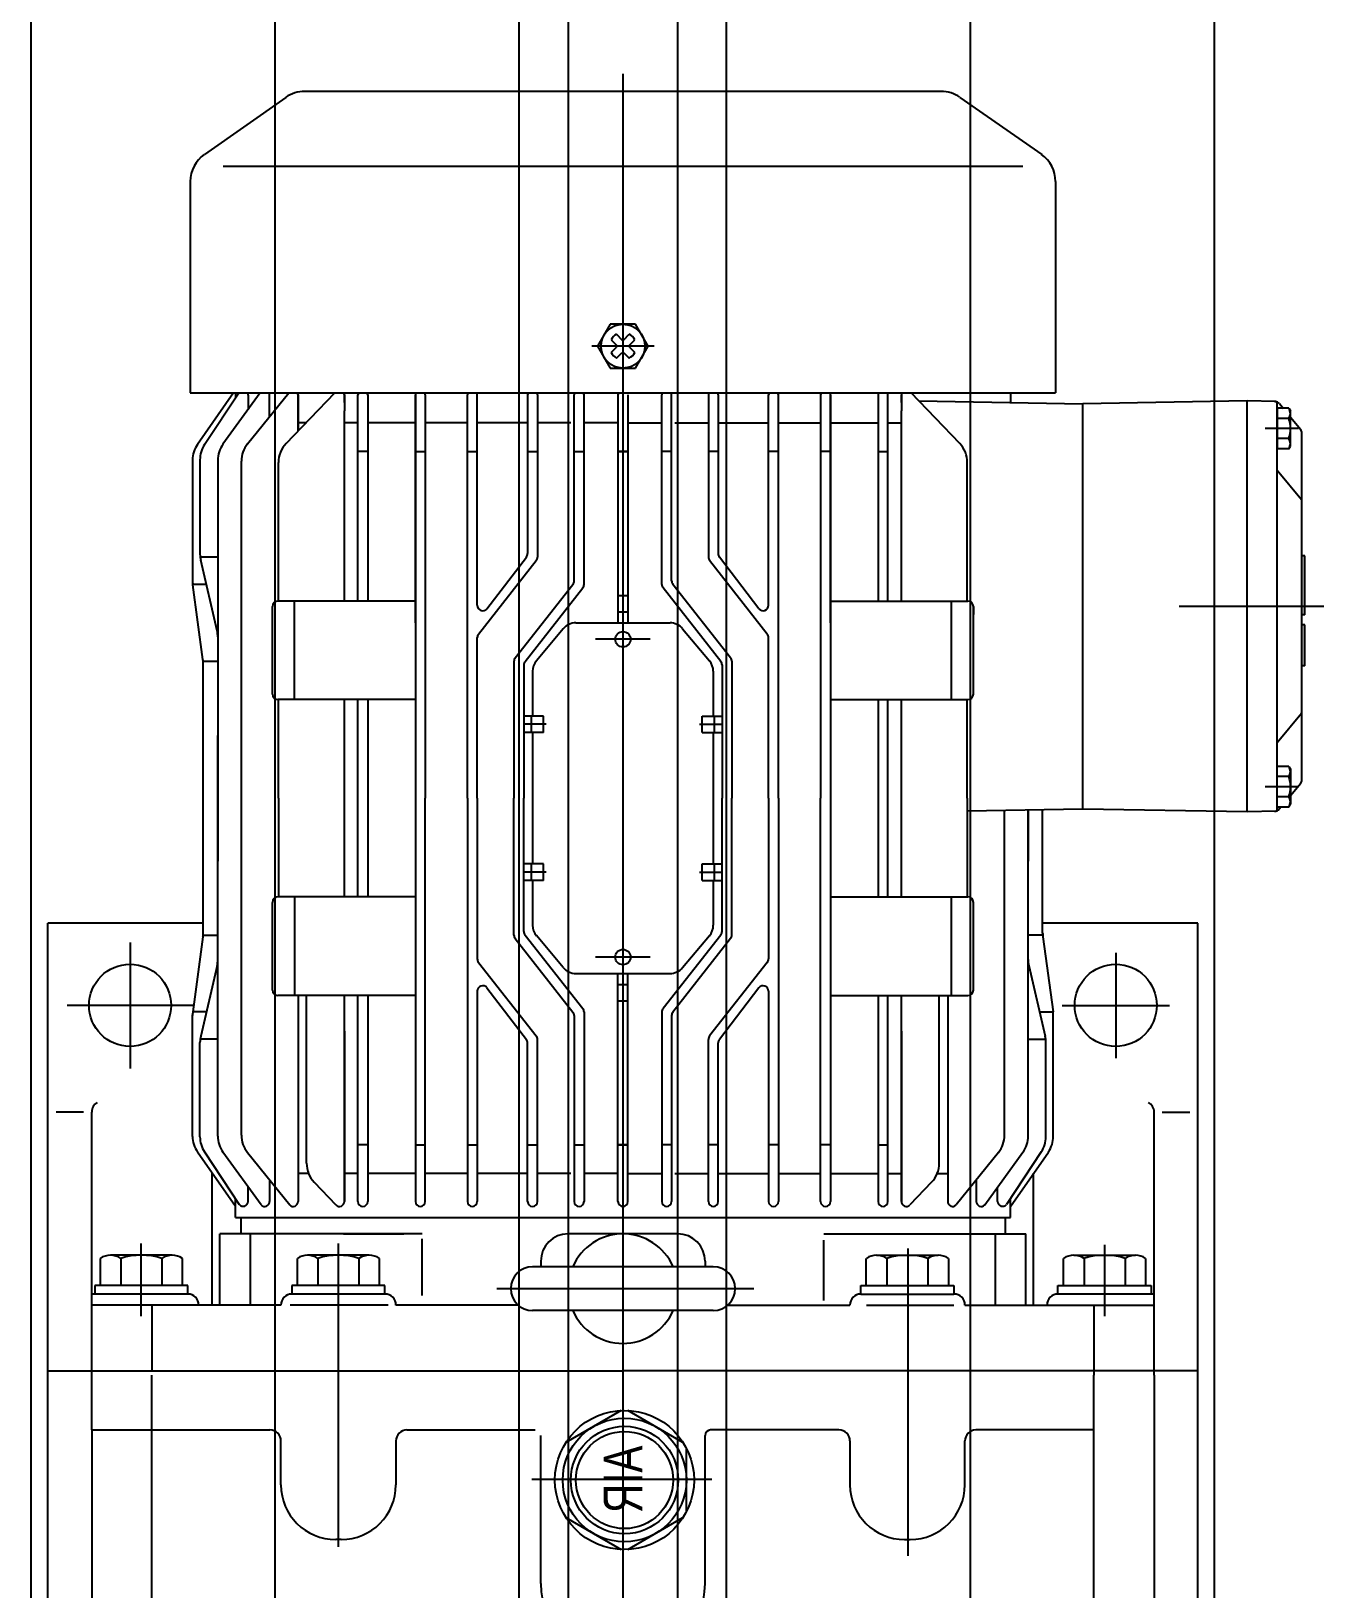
# Model space of a CAD drawing. Header units: millimetres. Extents: x -47382 to 204618, y -51045 to 127155.
# Drawn here: x 137038.4 to 137274.5, y 21849.3 to 22133.6 of the extents above; entities that cross this region are included whole.
import ezdxf
from ezdxf.enums import TextEntityAlignment as Align

# ---------------------------------------------------------------- set-up
doc = ezdxf.new("R2010")
doc.units = ezdxf.units.MM
doc.header["$LTSCALE"] = 300
doc.header["$MEASUREMENT"] = 0
doc.layers.get('0').update_dxf_attribs({"linetype": 'CONTINUOUS'})
doc.layers.add('A-DETL-PEN8', color=8, linetype='CONTINUOUS')
doc.styles.add('GULIM', font='gulim.ttc')
doc.styles.get("Standard").update_dxf_attribs({"font": ''})
doc.styles.get('Standard').set_extended_font_data('DotumChe')

# ---------------------------------------------------------------- blocks, each defined once
blk = doc.blocks.new('G$CD692945F')
at = {"layer": 'A-DETL-PEN8'}
h = blk.add_hatch(color=256, dxfattribs=at)
h.paths.add_polyline_path([(1635.07, 1267.88), (1635.57, 1267.88), (1635.57, 1275.36), (1635.07, 1275.36)])
h.paths.add_polyline_path([(1635.57, 1287.98), (1635.07, 1287.98), (1635.07, 1277.23), (1635.57, 1277.23)])
for p, q in [((1447.55, 987.09, 0), (1447.55, 2607.09, 0)), ((1574.55, 987.09, 0), (1574.55, 2607.09, 0)), ((1501.07, 2582.44, 0), (1501.07, 1082.44, 0)), ((1521.07, 1082.44, 0), (1521.07, 2582.44, 0)), ((1403, 1095.09, 0), (1403, 2569.09, 0)), ((1492.1, 1095.09, 0), (1492.1, 2569.09, 0)), ((1530, 1095.09, 0), (1530, 2569.09, 0)), ((1619.1, 1095.09, 0), (1619.1, 2569.09, 0)), ((1511.07, 1375.95, 0), (1511.07, 994.94, 0)), ((1449.52, 1371.66, 0), (1434.63, 1361.23, 0)), ((1569.18, 1372.75, 0), (1452.96, 1372.75, 0)), ((1572.62, 1371.66, 0), (1587.55, 1361.21, 0)), ((1438.07, 1359.09, 0), (1584.07, 1359.09, 0)), ((1432.07, 1356.32, 0), (1432.07, 1317.75, 0)), ((1590.07, 1356.32, 0), (1590.07, 1317.75, 0)), ((1511.07, 1331.95, 0), (1511.07, 1320.55, 0)), ((1509.92, 1328.42, 0), (1510.9, 1327.43, 0)), ((1511.24, 1327.43, 0), (1512.22, 1328.42, 0)), ((1516.77, 1326.25, 0), (1505.37, 1326.25, 0)), ((1508.9, 1327.4, 0), (1509.88, 1326.42, 0)), ((1508.9, 1325.09, 0), (1509.88, 1326.08, 0)), ((1509.92, 1324.07, 0), (1510.9, 1325.06, 0)), ((1511.24, 1325.06, 0), (1512.22, 1324.07, 0)), ((1512.26, 1326.42, 0), (1513.24, 1327.4, 0)), ((1512.26, 1326.08, 0), (1513.24, 1325.09, 0)), ((1432.07, 1317.75, 0), (1511.07, 1317.75, 0)), ((1439.98, 1317.75, 0), (1433.38, 1308.33, 0)), ((1434.67, 1308.29, 0), (1440.94, 1317.75, 0)), ((1444.83, 1317.75, 0), (1438.02, 1308.35, 0)), ((1440.32, 1317.75, 0), (1440.32, 1316.81, 0)), ((1442.5, 1308.41, 0), (1450.03, 1317.75, 0)), ((1442.64, 1317.33, 0), (1442.64, 1314.72, 0)), ((1446.54, 1313.42, 0), (1446.54, 1317.75, 0)), ((1449.57, 1308.49, 0), (1458.45, 1317.75, 0)), ((1451.75, 1310.77, 0), (1451.75, 1317.35, 0)), ((1451.75, 1317.35, 0), (1451.75, 1310.77, 0)), ((1460.21, 1315.94, 0), (1460.21, 1317.34, 0)), ((1460.21, 1317.34, 0), (1460.21, 1314.44, 0)), ((1462.67, 1279.74, 0), (1462.67, 1317.35, 0)), ((1464.47, 1317.35, 0), (1464.47, 1279.74, 0)), ((1473.17, 1317.35, 0), (1473.17, 1275.74, 0)), ((1473.17, 1275.75, 0), (1473.17, 1317.35, 0)), ((1474.97, 1317.35, 0), (1474.97, 1275.75, 0)), ((1482.67, 1243.75, 0), (1482.67, 1317.35, 0)), ((1484.47, 1278.97, 0), (1484.47, 1317.35, 0)), ((1493.67, 1317.35, 0), (1493.67, 1288.41, 0)), ((1495.47, 1317.35, 0), (1495.47, 1287.76, 0)), ((1502.17, 1283.42, 0), (1502.17, 1317.35, 0)), ((1503.97, 1282.76, 0), (1503.97, 1317.35, 0)), ((1510.17, 1317.35, 0), (1510.17, 1275.75, 0)), ((1511.07, 1317.75, 0), (1590.07, 1317.75, 0)), ((1511.97, 1317.35, 0), (1511.97, 1275.75, 0)), ((1518.17, 1282.76, 0), (1518.17, 1317.35, 0)), ((1519.97, 1283.42, 0), (1519.97, 1317.35, 0)), ((1526.67, 1317.35, 0), (1526.67, 1287.76, 0)), ((1528.47, 1317.35, 0), (1528.47, 1288.41, 0)), ((1537.67, 1278.97, 0), (1537.67, 1317.35, 0)), ((1539.47, 1243.75, 0), (1539.47, 1317.35, 0)), ((1547.17, 1317.35, 0), (1547.17, 1275.75, 0)), ((1548.97, 1317.35, 0), (1548.97, 1275.74, 0)), ((1548.97, 1275.75, 0), (1548.97, 1317.35, 0)), ((1557.67, 1317.35, 0), (1557.67, 1279.74, 0)), ((1559.47, 1279.74, 0), (1559.47, 1317.35, 0)), ((1561.93, 1315.94, 0), (1561.93, 1317.34, 0)), ((1561.93, 1317.34, 0), (1561.93, 1314.44, 0)), ((1572.57, 1308.49, 0), (1563.69, 1317.75, 0)), ((1581.82, 1317.75, 0), (1581.82, 1315.98, 0)), ((1460.21, 1279.74, 0), (1460.21, 1314.44, 0)), ((1561.93, 1279.74, 0), (1561.93, 1314.44, 0)), ((1565.11, 1316.27, 0), (1595.07, 1315.75, 0)), ((1625.07, 1316.25, 0), (1595.07, 1315.75, 0)), ((1595.07, 1241.75, 0), (1595.07, 1315.75, 0)), ((1630.21, 1316.13, 0), (1625.07, 1316.25, 0)), ((1625.07, 1241.25, 0), (1625.07, 1316.25, 0)), ((1625.07, 1241.25, 0), (1625.07, 1316.25, 0)), ((1630.57, 1253.89, 0), (1630.57, 1315.63, 0)), ((1630.57, 1314.91, 0), (1630.57, 1307.52, 0)), ((1630.97, 1315.76, 0), (1631.68, 1314.9, 0)), ((1453.17, 1312.25, 0), (1451.75, 1312.25, 0)), ((1462.67, 1312.25, 0), (1460.21, 1312.25, 0)), ((1473.17, 1312.25, 0), (1464.47, 1312.25, 0)), ((1473.17, 1312.25, 0), (1464.47, 1312.25, 0)), ((1482.67, 1312.25, 0), (1474.97, 1312.25, 0)), ((1493.67, 1312.25, 0), (1484.47, 1312.25, 0)), ((1501.57, 1312.25, 0), (1495.47, 1312.25, 0)), ((1501.57, 1312.25, 0), (1495.47, 1312.25, 0)), ((1510.17, 1312.25, 0), (1503.97, 1312.25, 0)), ((1511.97, 1312.25, 0), (1518.17, 1312.25, 0)), ((1520.57, 1312.25, 0), (1526.67, 1312.25, 0)), ((1520.57, 1312.25, 0), (1526.67, 1312.25, 0)), ((1528.47, 1312.25, 0), (1537.67, 1312.25, 0)), ((1539.47, 1312.25, 0), (1547.17, 1312.25, 0)), ((1548.97, 1312.25, 0), (1557.67, 1312.25, 0)), ((1548.97, 1312.25, 0), (1557.67, 1312.25, 0)), ((1559.47, 1312.25, 0), (1561.93, 1312.25, 0)), ((1634.45, 1311.22, 0), (1628.36, 1311.22, 0)), ((1632.97, 1313.31, 0), (1634.84, 1311.02, 0)), ((1464.47, 1309.68, 0), (1464.47, 1279.74, 0)), ((1473.17, 1309.68, 0), (1473.17, 1177.82, 0)), ((1548.97, 1309.68, 0), (1548.97, 1177.82, 0)), ((1557.67, 1309.68, 0), (1557.67, 1279.74, 0)), ((1635.07, 1247.1, 0), (1635.07, 1310.39, 0)), ((1432.48, 1305.46, 0), (1432.48, 1282.73, 0)), ((1433.83, 1305.53, 0), (1433.83, 1288.31, 0)), ((1437.08, 1305.68, 0), (1437.08, 1232.28, 0)), ((1441.39, 1182.22, 0), (1441.39, 1305.27, 0)), ((1448.17, 1279.74, 0), (1448.17, 1305.03, 0)), ((1464.47, 1307.04, 0), (1462.67, 1307.04, 0)), ((1473.17, 1307.04, 0), (1474.07, 1307.04, 0)), ((1473.17, 1307.04, 0), (1474.97, 1307.04, 0)), ((1482.67, 1307.04, 0), (1484.47, 1307.04, 0)), ((1493.67, 1307.04, 0), (1495.47, 1307.04, 0)), ((1502.17, 1307.04, 0), (1503.97, 1307.04, 0)), ((1511.97, 1307.04, 0), (1510.17, 1307.04, 0)), ((1510.17, 1307.04, 0), (1511.97, 1307.04, 0)), ((1519.97, 1307.04, 0), (1518.17, 1307.04, 0)), ((1528.47, 1307.04, 0), (1526.67, 1307.04, 0)), ((1539.47, 1307.04, 0), (1537.67, 1307.04, 0)), ((1548.97, 1307.04, 0), (1547.17, 1307.04, 0)), ((1557.67, 1307.04, 0), (1559.47, 1307.04, 0)), ((1573.96, 1279.74, 0), (1573.96, 1305.03, 0)), ((1630.57, 1303.6, 0), (1634.96, 1298.24, 0)), ((1635.57, 1287.98, 0), (1635.07, 1287.98, 0)), ((1635.07, 1267.88, 0), (1635.07, 1287.98, 0)), ((1635.57, 1277.23, 0), (1635.57, 1287.98, 0)), ((1437.07, 1287.74, 0), (1433.87, 1287.74, 0)), ((1436.95, 1274.31, 0), (1433.96, 1287.18, 0)), ((1484.7, 1273.7, 0), (1495.24, 1287.11, 0)), ((1486.24, 1278.33, 0), (1493.44, 1287.77, 0)), ((1537.44, 1273.7, 0), (1526.9, 1287.11, 0)), ((1535.9, 1278.33, 0), (1528.7, 1287.77, 0)), ((1434.99, 1282.75, 0), (1432.5, 1282.75, 0)), ((1434.37, 1269.08, 0), (1432.52, 1282.71, 0)), ((1491.4, 1269.37, 0), (1501.94, 1282.78, 0)), ((1530.74, 1269.37, 0), (1520.2, 1282.78, 0)), ((1473.17, 1279.74, 0), (1448.07, 1279.74, 0)), ((1451.07, 1261.74, 0), (1451.07, 1279.74, 0)), ((1493.2, 1268.71, 0), (1503.74, 1282.12, 0)), ((1510.17, 1280.75, 0), (1511.97, 1280.75, 0)), ((1528.94, 1268.71, 0), (1518.4, 1282.12, 0)), ((1548.97, 1279.74, 0), (1574.07, 1279.74, 0)), ((1571.07, 1261.74, 0), (1571.07, 1279.74, 0)), ((1447.07, 1262.74, 0), (1447.07, 1278.74, 0)), ((1510.17, 1277.75, 0), (1511.97, 1277.75, 0)), ((1575.07, 1262.74, 0), (1575.07, 1278.74, 0)), ((1575.07, 1278.74, 0), (1575.07, 1277.25, 0)), ((1639.07, 1278.75, 0), (1612.62, 1278.75, 0)), ((1635.57, 1277.23, 0), (1635.07, 1277.23, 0)), ((1474.97, 1275.75, 0), (1474.97, 1243.75, 0)), ((1500.17, 1274.67, 0), (1495.27, 1268.84, 0)), ((1502.47, 1275.75, 0), (1519.67, 1275.75, 0)), ((1521.97, 1274.67, 0), (1526.87, 1268.84, 0)), ((1547.17, 1275.75, 0), (1547.17, 1243.75, 0)), ((1635.57, 1275.36, 0), (1635.07, 1275.36, 0)), ((1635.57, 1267.88, 0), (1635.57, 1275.36, 0)), ((1484.47, 1243.75, 0), (1484.47, 1273.06, 0)), ((1516.07, 1272.75, 0), (1506.07, 1272.75, 0)), ((1537.67, 1243.75, 0), (1537.67, 1273.06, 0)), ((1434.4, 1268.74, 0), (1437.08, 1268.74, 0)), ((1434.42, 1219.09, 0), (1434.42, 1268.4, 0)), ((1491.17, 1268.73, 0), (1491.17, 1243.75, 0)), ((1492.97, 1268.07, 0), (1492.97, 1243.75, 0)), ((1529.17, 1268.07, 0), (1529.17, 1243.75, 0)), ((1530.97, 1268.73, 0), (1530.97, 1243.75, 0)), ((1630.57, 1241.86, 0), (1630.57, 1269.82, 0)), ((1494.57, 1266.91, 0), (1494.57, 1258.75, 0)), ((1527.57, 1266.91, 0), (1527.57, 1258.75, 0)), ((1635.57, 1267.88, 0), (1635.07, 1267.88, 0)), ((1473.17, 1261.74, 0), (1448.07, 1261.74, 0)), ((1448.17, 1243.75, 0), (1448.17, 1261.75, 0)), ((1460.21, 1225.74, 0), (1460.21, 1261.74, 0)), ((1462.67, 1257.74, 0), (1462.67, 1261.74, 0)), ((1464.47, 1261.74, 0), (1464.47, 1225.74, 0)), ((1548.97, 1261.74, 0), (1574.07, 1261.74, 0)), ((1557.67, 1261.74, 0), (1557.67, 1225.74, 0)), ((1559.47, 1257.74, 0), (1559.47, 1261.74, 0)), ((1561.93, 1225.74, 0), (1561.93, 1261.74, 0)), ((1573.96, 1243.75, 0), (1573.96, 1261.75, 0)), ((1462.67, 1225.74, 0), (1462.67, 1257.74, 0)), ((1496.57, 1258.75, 0), (1492.97, 1258.75, 0)), ((1497.07, 1257.25, 0), (1492.97, 1257.25, 0)), ((1494.37, 1255.75, 0), (1494.37, 1258.75, 0)), ((1496.57, 1255.75, 0), (1496.57, 1258.75, 0)), ((1525.07, 1257.25, 0), (1529.17, 1257.25, 0)), ((1525.57, 1258.75, 0), (1529.17, 1258.75, 0)), ((1525.57, 1255.75, 0), (1525.57, 1258.75, 0)), ((1527.77, 1255.75, 0), (1527.77, 1258.75, 0)), ((1559.47, 1225.74, 0), (1559.47, 1257.74, 0)), ((1630.57, 1253.89, 0), (1634.96, 1259.25, 0)), ((1437.08, 1219.22, 0), (1437.08, 1255.21, 0)), ((1496.57, 1255.75, 0), (1492.97, 1255.75, 0)), ((1494.57, 1255.75, 0), (1494.57, 1231.75, 0)), ((1525.57, 1255.75, 0), (1529.17, 1255.75, 0)), ((1527.57, 1255.75, 0), (1527.57, 1231.75, 0)), ((1630.57, 1242.14, 0), (1630.57, 1249.53, 0)), ((1634.45, 1245.84, 0), (1628.36, 1245.84, 0)), ((1632.97, 1244.23, 0), (1634.84, 1246.47, 0)), ((1448.17, 1243.75, 0), (1448.17, 1225.74, 0)), ((1474.97, 1211.74, 0), (1474.97, 1243.75, 0)), ((1482.67, 1243.75, 0), (1482.67, 1170.14, 0)), ((1484.47, 1243.75, 0), (1484.47, 1214.43, 0)), ((1491.17, 1218.76, 0), (1491.17, 1243.75, 0)), ((1492.97, 1219.42, 0), (1492.97, 1243.75, 0)), ((1529.17, 1219.42, 0), (1529.17, 1243.75, 0)), ((1530.97, 1218.76, 0), (1530.97, 1243.75, 0)), ((1537.67, 1243.75, 0), (1537.67, 1214.43, 0)), ((1539.47, 1243.75, 0), (1539.47, 1170.14, 0)), ((1547.17, 1211.74, 0), (1547.17, 1243.75, 0)), ((1573.96, 1243.75, 0), (1573.96, 1225.74, 0)), ((1595.07, 1241.75, 0), (1573.96, 1241.38, 0)), ((1580.75, 1214.48, 0), (1580.75, 1241.5, 0)), ((1585.06, 1219.22, 0), (1585.06, 1241.57, 0)), ((1585.06, 1241.57, 0), (1585.06, 1232.28, 0)), ((1587.72, 1219.09, 0), (1587.72, 1241.62, 0)), ((1625.07, 1241.25, 0), (1595.07, 1241.75, 0)), ((1630.34, 1241.37, 0), (1625.07, 1241.25, 0)), ((1630.72, 1241.54, 0), (1631.22, 1242.15, 0)), ((1496.57, 1231.75, 0), (1492.97, 1231.75, 0)), ((1494.37, 1228.75, 0), (1494.37, 1231.75, 0)), ((1496.57, 1228.75, 0), (1496.57, 1231.75, 0)), ((1525.57, 1228.75, 0), (1525.57, 1231.75, 0)), ((1525.57, 1231.75, 0), (1529.17, 1231.75, 0)), ((1527.77, 1228.75, 0), (1527.77, 1231.75, 0)), ((1497.07, 1230.25, 0), (1492.97, 1230.25, 0)), ((1496.57, 1228.75, 0), (1492.97, 1228.75, 0)), ((1494.57, 1228.75, 0), (1494.57, 1220.58, 0)), ((1525.07, 1230.25, 0), (1529.17, 1230.25, 0)), ((1525.57, 1228.75, 0), (1529.17, 1228.75, 0)), ((1527.57, 1228.75, 0), (1527.57, 1220.58, 0)), ((1473.17, 1225.74, 0), (1448.07, 1225.74, 0)), ((1451.07, 1225.75, 0), (1451.07, 1207.75, 0)), ((1548.97, 1225.74, 0), (1574.07, 1225.74, 0)), ((1571.07, 1207.74, 0), (1571.07, 1225.74, 0)), ((1447.07, 1208.74, 0), (1447.07, 1224.74, 0)), ((1575.07, 1208.74, 0), (1575.07, 1224.74, 0)), ((1434.42, 1220.94, 0), (1406.07, 1220.94, 0)), ((1406.07, 1055.94, 0), (1406.07, 1220.94, 0)), ((1616.07, 1220.94, 0), (1587.72, 1220.94, 0)), ((1616.07, 1055.94, 0), (1616.07, 1220.94, 0)), ((1421.07, 1217.44, 0), (1421.07, 1194.44, 0)), ((1434.37, 1218.42, 0), (1432.52, 1204.78, 0)), ((1434.4, 1218.75, 0), (1437.08, 1218.75, 0)), ((1437.07, 1182.08, 0), (1437.08, 1219.22, 0)), ((1491.4, 1218.12, 0), (1501.94, 1204.71, 0)), ((1493.2, 1218.78, 0), (1503.74, 1205.37, 0)), ((1500.17, 1212.82, 0), (1495.27, 1218.66, 0)), ((1528.94, 1218.78, 0), (1518.4, 1205.37, 0)), ((1530.74, 1218.12, 0), (1520.2, 1204.71, 0)), ((1521.97, 1212.82, 0), (1526.87, 1218.66, 0)), ((1585.07, 1182.08, 0), (1585.06, 1219.22, 0)), ((1587.73, 1218.75, 0), (1585.06, 1218.75, 0)), ((1587.77, 1218.42, 0), (1589.62, 1204.78, 0)), ((1516.07, 1214.75, 0), (1506.07, 1214.75, 0)), ((1580.75, 1182.22, 0), (1580.75, 1214.48, 0)), ((1601.07, 1215.54, 0), (1601.07, 1196.31, 0)), ((1436.95, 1213.19, 0), (1433.96, 1200.31, 0)), ((1473.17, 1211.74, 0), (1473.17, 1170.14, 0)), ((1474.97, 1170.14, 0), (1474.97, 1211.74, 0)), ((1484.7, 1213.79, 0), (1495.24, 1200.38, 0)), ((1502.47, 1211.75, 0), (1519.67, 1211.75, 0)), ((1510.17, 1170.14, 0), (1510.17, 1211.75, 0)), ((1511.97, 1170.14, 0), (1511.97, 1211.75, 0)), ((1537.44, 1213.79, 0), (1526.9, 1200.38, 0)), ((1547.17, 1170.14, 0), (1547.17, 1211.74, 0)), ((1548.97, 1211.74, 0), (1548.97, 1170.14, 0)), ((1585.19, 1213.19, 0), (1588.18, 1200.31, 0)), ((1484.47, 1208.52, 0), (1484.47, 1170.14, 0)), ((1486.24, 1209.16, 0), (1493.44, 1199.72, 0)), ((1510.17, 1209.74, 0), (1511.97, 1209.74, 0)), ((1535.9, 1209.16, 0), (1528.7, 1199.72, 0)), ((1537.67, 1208.52, 0), (1537.67, 1170.14, 0)), ((1432.57, 1205.94, 0), (1409.57, 1205.94, 0)), ((1473.17, 1207.74, 0), (1448.07, 1207.74, 0)), ((1451.75, 1207.74, 0), (1451.75, 1170.14, 0)), ((1453.3, 1177.12, 0), (1453.3, 1207.74, 0)), ((1460.21, 1170.14, 0), (1460.21, 1207.74, 0)), ((1462.67, 1201.24, 0), (1462.67, 1207.74, 0)), ((1464.47, 1207.74, 0), (1464.47, 1177.82, 0)), ((1510.17, 1206.74, 0), (1511.97, 1206.74, 0)), ((1548.97, 1207.74, 0), (1574.07, 1207.74, 0)), ((1557.67, 1207.74, 0), (1557.67, 1177.82, 0)), ((1559.47, 1201.24, 0), (1559.47, 1207.74, 0)), ((1561.93, 1170.14, 0), (1561.93, 1207.74, 0)), ((1568.84, 1177.12, 0), (1568.84, 1207.74, 0)), ((1570.39, 1207.74, 0), (1570.39, 1170.14, 0)), ((1591.29, 1205.94, 0), (1610.86, 1205.94, 0)), ((1432.48, 1182.03, 0), (1432.48, 1204.21, 0)), ((1432.48, 1182.03, 0), (1432.48, 1204.09, 0)), ((1434.99, 1204.74, 0), (1432.52, 1204.74, 0)), ((1502.17, 1204.07, 0), (1502.17, 1170.14, 0)), ((1503.97, 1204.73, 0), (1503.97, 1170.14, 0)), ((1518.17, 1204.73, 0), (1518.17, 1170.14, 0)), ((1519.97, 1204.07, 0), (1519.97, 1170.14, 0)), ((1587.15, 1204.74, 0), (1589.62, 1204.74, 0)), ((1589.66, 1182.03, 0), (1589.66, 1204.21, 0)), ((1589.66, 1182.03, 0), (1589.66, 1204.09, 0)), ((1437.07, 1199.75, 0), (1433.87, 1199.75, 0)), ((1460.21, 1201.24, 0), (1460.21, 1170.14, 0)), ((1460.21, 1170.14, 0), (1460.21, 1201.24, 0)), ((1462.67, 1170.14, 0), (1462.67, 1201.24, 0)), ((1464.47, 1201.24, 0), (1464.47, 1170.14, 0)), ((1495.47, 1170.14, 0), (1495.47, 1199.73, 0)), ((1526.67, 1170.14, 0), (1526.67, 1199.73, 0)), ((1557.67, 1201.24, 0), (1557.67, 1170.14, 0)), ((1559.47, 1170.14, 0), (1559.47, 1201.24, 0)), ((1561.93, 1201.24, 0), (1561.93, 1170.14, 0)), ((1561.93, 1170.14, 0), (1561.93, 1201.24, 0)), ((1585.06, 1199.75, 0), (1588.27, 1199.75, 0)), ((1433.83, 1181.96, 0), (1433.83, 1199.18, 0)), ((1493.67, 1170.14, 0), (1493.67, 1199.08, 0)), ((1528.47, 1170.14, 0), (1528.47, 1199.08, 0)), ((1588.31, 1181.96, 0), (1588.31, 1199.18, 0)), ((1412.57, 1186.47, 0), (1407.57, 1186.47, 0)), ((1414.07, 1128.44, 0), (1414.07, 1186.47, 0)), ((1608.07, 1138.44, 0), (1608.07, 1186.47, 0)), ((1609.57, 1186.47, 0), (1614.57, 1186.47, 0)), ((1464.47, 1180.46, 0), (1462.67, 1180.46, 0)), ((1473.17, 1180.46, 0), (1474.97, 1180.46, 0)), ((1482.67, 1180.46, 0), (1484.47, 1180.46, 0)), ((1493.67, 1180.46, 0), (1495.47, 1180.46, 0)), ((1502.17, 1180.46, 0), (1503.97, 1180.46, 0)), ((1511.97, 1180.46, 0), (1510.17, 1180.46, 0)), ((1510.17, 1180.46, 0), (1511.97, 1180.46, 0)), ((1519.97, 1180.46, 0), (1518.17, 1180.46, 0)), ((1528.47, 1180.46, 0), (1526.67, 1180.46, 0)), ((1539.47, 1180.46, 0), (1537.67, 1180.46, 0)), ((1548.97, 1180.46, 0), (1547.17, 1180.46, 0)), ((1557.67, 1180.46, 0), (1559.47, 1180.46, 0)), ((1440.32, 1169.25, 0), (1433.38, 1179.16, 0)), ((1434.67, 1179.2, 0), (1441.02, 1169.62, 0)), ((1445, 1169.51, 0), (1438.02, 1179.14, 0)), ((1442.5, 1179.08, 0), (1450.22, 1169.51, 0)), ((1579.64, 1179.08, 0), (1571.92, 1169.51, 0)), ((1577.14, 1169.51, 0), (1584.12, 1179.14, 0)), ((1587.47, 1179.2, 0), (1581.12, 1169.62, 0)), ((1581.82, 1169.25, 0), (1588.76, 1179.16, 0)), ((1436.07, 1151.24, 0), (1436.07, 1175.32, 0)), ((1453.66, 1175.24, 0), (1451.75, 1175.24, 0)), ((1462.67, 1175.24, 0), (1460.21, 1175.24, 0)), ((1473.17, 1175.24, 0), (1464.47, 1175.24, 0)), ((1482.67, 1175.24, 0), (1474.97, 1175.24, 0)), ((1493.67, 1175.24, 0), (1484.47, 1175.24, 0)), ((1501.57, 1175.24, 0), (1495.47, 1175.24, 0)), ((1501.57, 1175.24, 0), (1495.47, 1175.24, 0)), ((1510.17, 1175.24, 0), (1503.97, 1175.24, 0)), ((1511.97, 1175.24, 0), (1518.17, 1175.24, 0)), ((1520.57, 1175.24, 0), (1526.67, 1175.24, 0)), ((1520.57, 1175.24, 0), (1526.67, 1175.24, 0)), ((1528.47, 1175.24, 0), (1537.67, 1175.24, 0)), ((1539.47, 1175.24, 0), (1547.17, 1175.24, 0)), ((1548.97, 1175.24, 0), (1557.67, 1175.24, 0)), ((1559.47, 1175.24, 0), (1561.93, 1175.24, 0)), ((1568.48, 1175.24, 0), (1570.39, 1175.24, 0)), ((1586.07, 1151.24, 0), (1586.07, 1175.32, 0)), ((1442.64, 1170.17, 0), (1442.64, 1172.77, 0)), ((1446.54, 1174.07, 0), (1446.54, 1170.14, 0)), ((1454.69, 1173.66, 0), (1458.67, 1169.51, 0)), ((1460.21, 1170.14, 0), (1460.21, 1172.1, 0)), ((1561.93, 1170.14, 0), (1561.93, 1172.1, 0)), ((1567.45, 1173.66, 0), (1563.47, 1169.51, 0)), ((1575.6, 1174.07, 0), (1575.6, 1170.14, 0)), ((1579.5, 1170.17, 0), (1579.5, 1172.77, 0)), ((1440.32, 1167.24, 0), (1440.32, 1170.68, 0)), ((1440.32, 1167.24, 0), (1440.32, 1170.68, 0)), ((1460.21, 1170.6, 0), (1460.21, 1170.14, 0)), ((1561.93, 1170.6, 0), (1561.93, 1170.14, 0)), ((1581.82, 1167.24, 0), (1581.82, 1170.68, 0)), ((1440.32, 1167.24, 0), (1511.07, 1167.24, 0)), ((1441.27, 1167.24, 0), (1441.27, 1164.24, 0)), ((1460.07, 1167.24, 0), (1471.07, 1167.24, 0)), ((1511.07, 1167.24, 0), (1581.82, 1167.24, 0)), ((1551.07, 1167.24, 0), (1562.07, 1167.24, 0)), ((1580.87, 1167.24, 0), (1580.87, 1164.24, 0)), ((1437.47, 1151.24, 0), (1437.47, 1164.24, 0)), ((1474.38, 1164.24, 0), (1437.47, 1164.24, 0)), ((1474.38, 1164.24, 0), (1441.27, 1164.24, 0)), ((1443.05, 1151.24, 0), (1443.05, 1164.24, 0)), ((1460.07, 1164.24, 0), (1471.07, 1164.24, 0)), ((1474.38, 1152.97, 0), (1474.38, 1163.31, 0)), ((1511.07, 1164.24, 0), (1501.07, 1164.24, 0)), ((1521.07, 1164.24, 0), (1511.07, 1164.24, 0)), ((1547.76, 1164.24, 0), (1580.87, 1164.24, 0)), ((1547.76, 1164.24, 0), (1584.67, 1164.24, 0)), ((1547.76, 1152.07, 0), (1547.76, 1163.07, 0)), ((1551.07, 1164.24, 0), (1562.07, 1164.24, 0)), ((1579.09, 1151.24, 0), (1579.09, 1164.24, 0)), ((1584.67, 1151.24, 0), (1584.67, 1164.24, 0)), ((1428.74, 1160.34, 0), (1417.49, 1160.34, 0)), ((1423.07, 1149.24, 0), (1423.07, 1162.47, 0)), ((1464.74, 1160.34, 0), (1453.49, 1160.34, 0)), ((1459.07, 1162.46, 0), (1459.07, 1107.11, 0)), ((1557.4, 1160.34, 0), (1568.65, 1160.34, 0)), ((1563.07, 1161.58, 0), (1563.07, 1105.47, 0)), ((1593.4, 1160.34, 0), (1604.65, 1160.34, 0)), ((1599.07, 1149.24, 0), (1599.07, 1162.22, 0)), ((1415.61, 1159.76, 0), (1415.61, 1154.84, 0)), ((1419.36, 1159.76, 0), (1419.36, 1154.84, 0)), ((1426.87, 1159.76, 0), (1426.87, 1154.84, 0)), ((1430.62, 1154.84, 0), (1430.62, 1159.76, 0)), ((1451.61, 1159.76, 0), (1451.61, 1154.84, 0)), ((1455.36, 1159.76, 0), (1455.36, 1154.84, 0)), ((1462.87, 1159.76, 0), (1462.87, 1154.84, 0)), ((1466.62, 1154.84, 0), (1466.62, 1159.76, 0)), ((1527.57, 1158.24, 0), (1494.57, 1158.24, 0)), ((1496.07, 1159.24, 0), (1496.07, 1158.24, 0)), ((1526.07, 1159.24, 0), (1526.07, 1158.24, 0)), ((1555.52, 1154.84, 0), (1555.52, 1159.76, 0)), ((1559.27, 1159.76, 0), (1559.27, 1154.84, 0)), ((1566.78, 1159.76, 0), (1566.78, 1154.84, 0)), ((1570.53, 1159.76, 0), (1570.53, 1154.84, 0)), ((1591.52, 1154.84, 0), (1591.52, 1159.76, 0)), ((1595.27, 1159.76, 0), (1595.27, 1154.84, 0)), ((1602.78, 1159.76, 0), (1602.78, 1154.84, 0)), ((1606.53, 1159.76, 0), (1606.53, 1154.84, 0)), ((1431.62, 1154.84, 0), (1414.62, 1154.84, 0)), ((1414.62, 1154.84, 0), (1414.62, 1153.24, 0)), ((1431.62, 1153.24, 0), (1431.62, 1154.84, 0)), ((1467.62, 1154.84, 0), (1450.62, 1154.84, 0)), ((1450.62, 1154.84, 0), (1450.62, 1153.24, 0)), ((1467.62, 1153.24, 0), (1467.62, 1154.84, 0)), ((1488.06, 1154.24, 0), (1535, 1154.24, 0)), ((1554.52, 1153.24, 0), (1554.52, 1154.84, 0)), ((1554.52, 1154.84, 0), (1571.52, 1154.84, 0)), ((1571.52, 1154.84, 0), (1571.52, 1153.24, 0)), ((1590.52, 1153.24, 0), (1590.52, 1154.84, 0)), ((1590.52, 1154.84, 0), (1607.52, 1154.84, 0)), ((1607.52, 1154.84, 0), (1607.52, 1153.24, 0)), ((1431.62, 1153.24, 0), (1414.07, 1153.24, 0)), ((1467.62, 1153.24, 0), (1450.13, 1153.24, 0)), ((1467.62, 1153.24, 0), (1450.62, 1153.24, 0)), ((1554.52, 1153.24, 0), (1571.52, 1153.24, 0)), ((1554.52, 1153.24, 0), (1571.52, 1153.24, 0)), ((1608.07, 1153.24, 0), (1590.52, 1153.24, 0)), ((1448.62, 1151.24, 0), (1414.07, 1151.24, 0)), ((1414.07, 1138.44, 0), (1414.07, 1150.44, 0)), ((1425.07, 1151.24, 0), (1425.07, 1139.24, 0)), ((1468.17, 1151.24, 0), (1450.28, 1151.24, 0)), ((1491.92, 1151.24, 0), (1469.62, 1151.24, 0)), ((1527.57, 1150.24, 0), (1494.57, 1150.24, 0)), ((1530.22, 1151.24, 0), (1552.52, 1151.24, 0)), ((1555.57, 1151.24, 0), (1571.52, 1151.24, 0)), ((1573.52, 1151.24, 0), (1579.09, 1151.24, 0)), ((1579.09, 1151.24, 0), (1608.07, 1151.24, 0)), ((1597.07, 1151.24, 0), (1597.07, 1138.44, 0)), ((1406.07, 1139.24, 0), (1425.07, 1139.24, 0)), ((1425.07, 1139.24, 0), (1511.07, 1139.24, 0)), ((1425.07, 1068.94, 0), (1425.07, 1138.44, 0)), ((1616.07, 1139.24, 0), (1511.07, 1139.24, 0)), ((1597.07, 1068.94, 0), (1597.07, 1138.44, 0)), ((1608.07, 1138.44, 0), (1608.07, 1096.44, 0)), ((1510.75, 1132, 0), (1500.67, 1126.18, 0)), ((1522.04, 1126.18, 0), (1511.96, 1132, 0)), ((1414.07, 1128.44, 0), (1446.62, 1128.44, 0)), ((1414.07, 1128.44, 0), (1414.07, 1096.44, 0)), ((1448.62, 1118.44, 0), (1448.62, 1126.44, 0)), ((1469.62, 1126.44, 0), (1469.62, 1118.44, 0)), ((1471.62, 1128.44, 0), (1495.07, 1128.44, 0)), ((1496.07, 1100.44, 0), (1496.07, 1127.44, 0)), ((1526.07, 1100.44, 0), (1526.07, 1127.44, 0)), ((1550.52, 1128.44, 0), (1527.07, 1128.44, 0)), ((1552.52, 1126.44, 0), (1552.52, 1118.44, 0)), ((1573.52, 1118.44, 0), (1573.52, 1126.44, 0)), ((1597.07, 1128.44, 0), (1575.52, 1128.44, 0)), ((1522.65, 1113.5, 0), (1522.65, 1125.13, 0)), ((1494.45, 1119.44, 0), (1527.28, 1119.44, 0)), ((1500.67, 1112.45, 0), (1510.75, 1106.63, 0)), ((1511.96, 1106.63, 0), (1522.04, 1112.45, 0)), ((1459.62, 1108.44, 0), (1458.62, 1108.44, 0)), ((1562.52, 1108.44, 0), (1563.52, 1108.44, 0))]:
    blk.add_line(p, q, dxfattribs=at)
at = {"layer": 'A-DETL-PEN8', "extrusion": (-0.866025, 0.5, 0)}
for p, q in [((1508.76, 1330.25, 0), (1506.45, 1326.25, 0)), ((1513.38, 1322.25, 0), (1515.69, 1326.25, 0)), ((1632.68, 1307.52, 0), (1632.97, 1308.02, 0)), ((1632.68, 1242.14, 0), (1632.97, 1242.64, 0))]:
    blk.add_line(p, q, dxfattribs=at)
at = {"layer": 'A-DETL-PEN8', "extrusion": (1.83697e-16, -1, 0)}
for p, q in [((1513.38, 1330.25, 0), (1508.76, 1330.25, 0)), ((1508.76, 1322.25, 0), (1513.38, 1322.25, 0))]:
    blk.add_line(p, q, dxfattribs=at)
at = {"layer": 'A-DETL-PEN8', "extrusion": (-0.866025, -0.5, 0)}
for p, q in [((1515.69, 1326.25, 0), (1513.38, 1330.25, 0)), ((1506.45, 1326.25, 0), (1508.76, 1322.25, 0)), ((1632.68, 1314.91, 0), (1632.97, 1314.42, 0)), ((1632.68, 1249.53, 0), (1632.97, 1249.04, 0))]:
    blk.add_line(p, q, dxfattribs=at)
at = {"layer": 'A-DETL-PEN8', "extrusion": (-3.67388e-16, 1, 0)}
for p, q in [((1632.68, 1314.91, 0), (1630.57, 1314.91, 0)), ((1632.68, 1313.07, 0), (1630.57, 1313.07, 0)), ((1632.68, 1309.37, 0), (1630.57, 1309.37, 0)), ((1632.68, 1307.52, 0), (1630.57, 1307.52, 0))]:
    blk.add_line(p, q, dxfattribs=at)
at = {"layer": 'A-DETL-PEN8', "extrusion": (-1, -3.67388e-16, 0)}
blk.add_line((1632.97, 1308.02, 0), (1632.97, 1314.42, 0), dxfattribs=at)
at = {"layer": 'A-DETL-PEN8', "extrusion": (6.0668e-21, -1, 0)}
for p, q in [((1632.68, 1249.53, 0), (1630.57, 1249.53, 0)), ((1632.68, 1247.69, 0), (1630.57, 1247.69, 0)), ((1632.68, 1243.99, 0), (1630.57, 1243.99, 0)), ((1632.68, 1242.14, 0), (1630.57, 1242.14, 0))]:
    blk.add_line(p, q, dxfattribs=at)
at = {"layer": 'A-DETL-PEN8', "extrusion": (-1, -6.0668e-21, 0)}
blk.add_line((1632.97, 1249.04, 0), (1632.97, 1242.64, 0), dxfattribs=at)
at = {"layer": 'A-DETL-PEN8'}
for centre, radius in [((1511.07, 1326.25, 0), 4), ((1511.07, 1272.75, 0), 1.4), ((1511.07, 1214.75, 0), 1.4), ((1421.07, 1205.94, 0), 7.5), ((1601.07, 1205.94, 0), 7.5), ((1511.36, 1119.31, 0), 12.7), ((1511.36, 1119.31, 0), 11.29), ((1511.36, 1119.31, 0), 9.81), ((1511.36, 1119.31, 0), 8.87)]:
    blk.add_circle(centre, radius, dxfattribs=at)
for centre, radius, start, end in [((1452.96, 1366.75, 0), 6, 90, 125), ((1569.18, 1366.75, 0), 6, 55, 90), ((1438.07, 1356.32, 0), 6, 125, 180), ((1584.07, 1356.32, 0), 6, 0, 55), ((1511.07, 1326.25, 0), 2.46, 117.9814, 152.0186), ((1511.07, 1326.25, 0), 2.46, 27.9814, 62.0186), ((1511.07, 1326.25, 0), 2.46, 207.9814, 242.0186), ((1509.71, 1326.25, 0), 0.24, 315, 45), ((1511.07, 1327.6, 0), 0.24, 225, 315), ((1511.07, 1324.89, 0), 0.24, 45, 135), ((1512.43, 1326.25, 0), 0.24, 135, 225), ((1511.07, 1326.25, 0), 2.46, 297.9814, 332.0186), ((1441.74, 1317.33, 0), 0.9, 0, 27.8951), ((1450.85, 1317.35, 0), 0.9, 0, 26.3878), ((1459.31, 1317.35, 0), 0.9, 0, 26.3878), ((1463.57, 1317.35, 0), 0.9, 153.6122, 180), ((1463.57, 1317.35, 0), 0.9, 0, 26.3878), ((1474.07, 1317.35, 0), 0.9, 153.6122, 180), ((1474.07, 1317.35, 0), 0.9, 153.6122, 180), ((1474.07, 1317.35, 0), 0.9, 0, 26.3878), ((1483.57, 1317.35, 0), 0.9, 153.6122, 180), ((1483.57, 1317.35, 0), 0.9, 0, 26.3878), ((1494.57, 1317.35, 0), 0.9, 153.6122, 180), ((1494.57, 1317.35, 0), 0.9, 0, 26.3878), ((1503.07, 1317.35, 0), 0.9, 153.6122, 180), ((1503.07, 1317.35, 0), 0.9, 0, 26.3878), ((1511.07, 1317.35, 0), 0.9, 153.6122, 180), ((1519.07, 1317.35, 0), 0.9, 153.6122, 180), ((1519.07, 1317.35, 0), 0.9, 0, 26.3878), ((1527.57, 1317.35, 0), 0.9, 153.6122, 180), ((1527.57, 1317.35, 0), 0.9, 0, 26.3878), ((1538.57, 1317.35, 0), 0.9, 153.6122, 180), ((1538.57, 1317.35, 0), 0.9, 0, 26.3878), ((1548.07, 1317.35, 0), 0.9, 153.6122, 180), ((1548.07, 1317.35, 0), 0.9, 0, 26.3878), ((1558.57, 1317.35, 0), 0.9, 153.6122, 180), ((1558.57, 1317.35, 0), 0.9, 0, 26.3878), ((1562.83, 1317.35, 0), 0.9, 153.6122, 180), ((1630.07, 1315.63, 0), 0.5, 0, 88.7), ((1630.19, 1315.13, 0), 1, 39.2894, 88.7), ((1631.34, 1313.99, 0), 1.63, 325.5531, 25.5531), ((1626.86, 1311.22, 0), 6.11, 342.3875, 17.6125), ((1634.07, 1310.39, 0), 1, 0, 39.2894), ((1634.07, 1310.39, 0), 1, 0, 39.2894), ((1437.48, 1305.46, 0), 5, 145, 180), ((1438.83, 1305.53, 0), 5, 146.4388, 180), ((1442.07, 1305.42, 0), 5, 144.0835, 180.0106), ((1446.39, 1305.27, 0), 5, 141.1187, 180), ((1453.17, 1305.03, 0), 5, 136.2001, 180), ((1568.96, 1305.03, 0), 5, 0, 43.7999), ((1631.34, 1308.45, 0), 1.63, 334.4469, 34.4469), ((1634.57, 1297.92, 0), 0.5, 0, 39.3035), ((1438.83, 1288.31, 0), 5, 180, 193.0596), ((1492.67, 1288.41, 0), 1, 320, 0), ((1529.47, 1288.41, 0), 1, 180, 220), ((1494.47, 1287.76, 0), 1, 320, 0), ((1527.67, 1287.76, 0), 1, 180, 220), ((1437.48, 1283.39, 0), 5, 180, 187.7219), ((1501.17, 1283.42, 0), 1, 320, 0), ((1501.17, 1283.42, 0), 1, 320, 0), ((1502.97, 1282.76, 0), 1, 320, 0), ((1502.97, 1282.76, 0), 1, 320, 0), ((1519.17, 1282.76, 0), 1, 180, 220), ((1519.17, 1282.76, 0), 1, 180, 220), ((1520.97, 1283.42, 0), 1, 180, 220), ((1520.97, 1283.42, 0), 1, 180, 220), ((1448.07, 1278.74, 0), 1, 90, 180), ((1574.07, 1278.74, 0), 1, 0, 90), ((1485.47, 1278.97, 0), 1, 180, 320), ((1536.67, 1278.97, 0), 1, 220, 0), ((1432.08, 1273.18, 0), 5, 0.0106, 13.0596), ((1485.47, 1273.06, 0), 1, 140, 180), ((1502.47, 1272.75, 0), 3, 90, 140), ((1519.67, 1272.75, 0), 3, 40, 90), ((1536.67, 1273.06, 0), 1, 0, 40), ((1429.42, 1268.4, 0), 5, 0, 7.7219), ((1492.17, 1268.73, 0), 1, 140, 180), ((1493.97, 1268.07, 0), 1, 140, 180), ((1497.57, 1266.91, 0), 3, 140, 180), ((1524.57, 1266.91, 0), 3, 0, 40), ((1528.17, 1268.07, 0), 1, 0, 40), ((1529.97, 1268.73, 0), 1, 0, 40), ((1448.07, 1262.74, 0), 1, 180, 270), ((1574.07, 1262.74, 0), 1, 270, 0), ((1634.57, 1259.57, 0), 0.5, 320.6965, 0), ((1631.34, 1248.61, 0), 1.63, 325.5531, 25.5531), ((1626.86, 1245.84, 0), 6.11, 342.3875, 17.6125), ((1634.07, 1247.1, 0), 1, 320.7106, 0), ((1631.34, 1243.07, 0), 1.63, 334.4469, 34.4469), ((1630.07, 1241.86, 0), 0.5, 271.3, 0), ((1630.33, 1241.87, 0), 0.5, 271.3, 320.0299), ((1448.07, 1224.74, 0), 1, 90, 180), ((1574.07, 1224.74, 0), 1, 0, 90), ((1497.57, 1220.58, 0), 3, 180, 220), ((1524.57, 1220.58, 0), 3, 320, 0), ((1429.42, 1219.09, 0), 5, 352.2781, 0), ((1492.17, 1218.76, 0), 1, 180, 220), ((1493.97, 1219.42, 0), 1, 180, 220), ((1528.17, 1219.42, 0), 1, 320, 0), ((1529.97, 1218.76, 0), 1, 320, 0), ((1592.72, 1219.09, 0), 5, 180, 187.7219), ((1432.08, 1214.32, 0), 5, 346.9404, 359.9894), ((1485.47, 1214.43, 0), 1, 180, 220), ((1536.67, 1214.43, 0), 1, 320, 0), ((1590.06, 1214.32, 0), 5, 180.0106, 193.0596), ((1502.47, 1214.75, 0), 3, 220, 270), ((1519.67, 1214.75, 0), 3, 270, 320), ((1448.07, 1208.74, 0), 1, 180, 270), ((1485.47, 1208.52, 0), 1, 40, 180), ((1536.67, 1208.52, 0), 1, 0, 140), ((1574.07, 1208.74, 0), 1, 270, 0), ((1437.48, 1204.1, 0), 5, 172.2781, 180), ((1501.17, 1204.07, 0), 1, 0, 40), ((1501.17, 1204.07, 0), 1, 0, 40), ((1502.97, 1204.73, 0), 1, 0, 40), ((1502.97, 1204.73, 0), 1, 0, 40), ((1519.17, 1204.73, 0), 1, 140, 180), ((1519.17, 1204.73, 0), 1, 140, 180), ((1520.97, 1204.07, 0), 1, 140, 180), ((1520.97, 1204.07, 0), 1, 140, 180), ((1584.66, 1204.1, 0), 5, 0, 7.7219), ((1438.83, 1199.18, 0), 5, 166.9404, 180), ((1494.47, 1199.73, 0), 1, 0, 40), ((1527.67, 1199.73, 0), 1, 140, 180), ((1583.31, 1199.18, 0), 5, 0, 13.0596), ((1492.67, 1199.08, 0), 1, 0, 40), ((1529.47, 1199.08, 0), 1, 140, 180), ((1416.07, 1186.47, 0), 2, 120.2324, 180), ((1606.07, 1186.47, 0), 2, 0, 59.7676), ((1437.48, 1182.03, 0), 5, 180, 215), ((1438.83, 1181.96, 0), 5, 180, 213.5612), ((1442.07, 1182.08, 0), 5, 179.9894, 215.9165), ((1446.39, 1182.22, 0), 5, 180, 218.8813), ((1575.75, 1182.22, 0), 5, 321.1187, 0), ((1580.07, 1182.08, 0), 5, 324.0835, 0.0106), ((1583.31, 1181.96, 0), 5, 326.4388, 0), ((1584.66, 1182.03, 0), 5, 325, 0), ((1458.3, 1177.12, 0), 5, 180, 223.7999), ((1563.84, 1177.12, 0), 5, 316.2001, 0), ((1441.74, 1170.17, 0), 0.9, 217.665, 0), ((1445.64, 1170.14, 0), 0.9, 225, 0), ((1450.85, 1170.14, 0), 0.9, 225, 0), ((1459.31, 1170.14, 0), 0.9, 225, 0), ((1463.57, 1170.14, 0), 0.9, 180, 0), ((1474.07, 1170.14, 0), 0.9, 180, 0), ((1483.57, 1170.14, 0), 0.9, 180, 0), ((1494.57, 1170.14, 0), 0.9, 180, 0), ((1503.07, 1170.14, 0), 0.9, 180, 0), ((1511.07, 1170.14, 0), 0.9, 180, 0), ((1519.07, 1170.14, 0), 0.9, 180, 0), ((1527.57, 1170.14, 0), 0.9, 180, 0), ((1538.57, 1170.14, 0), 0.9, 180, 0), ((1548.07, 1170.14, 0), 0.9, 180, 0), ((1558.57, 1170.14, 0), 0.9, 180, 0), ((1562.83, 1170.14, 0), 0.9, 180, 315), ((1571.29, 1170.14, 0), 0.9, 180, 315), ((1576.5, 1170.14, 0), 0.9, 180, 315), ((1580.4, 1170.17, 0), 0.9, 180, 322.335), ((1501.07, 1159.24, 0), 5, 90, 180), ((1511.07, 1154.24, 0), 10, 23.5782, 156.4218), ((1521.07, 1159.24, 0), 5, 0, 90), ((1417.49, 1157.02, 0), 3.32, 55.6158, 124.3842), ((1423.12, 1147.93, 0), 12.42, 72.412, 107.588), ((1428.74, 1157.02, 0), 3.32, 55.6158, 124.3842), ((1453.49, 1157.02, 0), 3.32, 55.6158, 124.3842), ((1459.12, 1147.93, 0), 12.42, 72.412, 107.588), ((1464.74, 1157.02, 0), 3.32, 55.6158, 124.3842), ((1557.4, 1157.02, 0), 3.32, 55.6158, 124.3842), ((1563.02, 1147.93, 0), 12.42, 72.412, 107.588), ((1568.65, 1157.02, 0), 3.32, 55.6158, 124.3842), ((1593.4, 1157.02, 0), 3.32, 55.6158, 124.3842), ((1599.02, 1147.93, 0), 12.42, 72.412, 107.588), ((1604.65, 1157.02, 0), 3.32, 55.6158, 124.3842), ((1494.57, 1154.24, 0), 4, 90, 270), ((1527.57, 1154.24, 0), 4, 270, 90), ((1431.62, 1151.24, 0), 2, 0, 90), ((1450.62, 1151.24, 0), 2, 90, 180), ((1467.62, 1151.24, 0), 2, 0, 90), ((1554.52, 1151.24, 0), 2, 90, 180), ((1571.52, 1151.24, 0), 2, 0, 90), ((1590.52, 1151.24, 0), 2, 90, 180), ((1511.07, 1154.24, 0), 10, 203.5782, 336.4218), ((1446.62, 1126.44, 0), 2, 0, 90), ((1471.62, 1126.44, 0), 2, 90, 180), ((1527.07, 1127.44, 0), 1, 90, 180), ((1550.52, 1126.44, 0), 2, 0, 90), ((1575.52, 1126.44, 0), 2, 90, 180), ((1458.62, 1118.44, 0), 10, 180, 270), ((1459.62, 1118.44, 0), 10, 270, 0), ((1562.52, 1118.44, 0), 10, 180, 270), ((1563.52, 1118.44, 0), 10, 270, 0), ((1511.07, 1100.44, 0), 15, 180, 0)]:
    blk.add_arc(centre, radius, start, end, dxfattribs=at)
at = {"layer": 'A-DETL-PEN8', "style": 'GULIM', "text_generation_flag": 4, "width": 0.8}
blk.add_text('AIR', height=7.056, rotation=270, dxfattribs=at).set_placement((1511.07, 1119.44, 0), align=Align.MIDDLE)
at = {"layer": 'A-DETL-PEN8', "text_generation_flag": 4, "flags": 1}
for tag, p in [('QTY', (3697.93, 3085.6, 0)), ('USER5', (3697.93, 3084.6, 0)), ('USER4', (3697.93, 3083.6, 0)), ('USER3', (3697.93, 3082.6, 0)), ('USER2', (3697.93, 3081.6, 0)), ('USER1', (3697.93, 3080.6, 0)), ('REMARK', (3697.93, 3079.6, 0)), ('WEIGHT', (3697.93, 3076.6, 0)), ('MAKER', (3697.93, 3078.6, 0)), ('PRICE', (3697.93, 3077.6, 0)), ('MATERIAL', (3697.93, 3075.6, 0)), ('SPEC', (3697.93, 3074.6, 0)), ('ENAME', (3697.93, 3073.6, 0)), ('NAME', (3697.93, 3072.6, 0))]:
    blk.add_attdef(tag, p, '', height=0.25, dxfattribs=at)

msp = doc.modelspace()

# ---------------------------------------------------------------- block references
msp.add_blockref('G$CD692945F', (135635.4, 20749.85))

doc.saveas('drawing.dxf')
